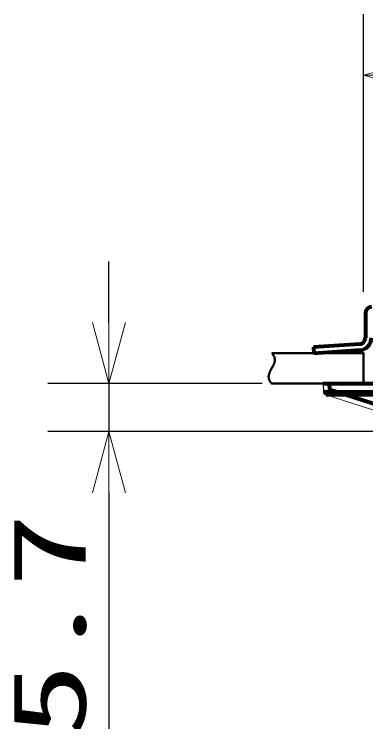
# Model space of a CAD drawing. Units: millimetres on the paper. Extents: x -400 to 400, y -280 to 280.
# Drawn here: x 303.09 to 314.57, y -35.42 to -12.27 of the extents above; entities that cross this region are included whole.
import ezdxf
from ezdxf.enums import TextEntityAlignment as Align

# ---------------------------------------------------------------- set-up
doc = ezdxf.new("R2010")
doc.units = ezdxf.units.MM
doc.layers.add('0-6_moji1', color=1, linetype='Continuous', lineweight=80)
doc.layers.add('0-7_waku', color=3, linetype='Continuous', lineweight=30)
doc.styles.add('ＭＳ ゴシック', font='')
doc.styles.get('ＭＳ ゴシック').set_extended_font_data('MS Gothic')

# ---------------------------------------------------------------- blocks, each defined once
blk = doc.blocks.new('_OPEN30')
at = {"layer": '0-7_waku', "color": 7, "lineweight": 20}
blk.add_line((0, 0), (-1, 0), dxfattribs=at)
blk.add_lwpolyline([(-1, 0.2679), (0, 0), (-1, -0.2679)], dxfattribs=at)

msp = doc.modelspace()

# ---------------------------------------------------------------- linework, layer by layer
at = {"layer": '0-6_moji1'}
for p, q in [((314.56, -22.05), (314.56, -22.25)), ((314.56, -22.25), (314.56, -22.863)), ((314.374, -23.063), (312.864, -23.168)), ((312.864, -23.168), (312.878, -23.368)), ((314.388, -23.262), (312.878, -23.368)), ((313.188, -24.359), (313.388, -24.359)), ((313.382, -24.359), (314.498, -24.359)), ((313.395, -24.561), (313.388, -24.359)), ((330.665, -24.64), (313.196, -24.64)), ((316.894, -25.685), (313.395, -24.561))]:
    msp.add_line(p, q, dxfattribs=at)
at = {"layer": '0-6_moji1', "color": 6, "lineweight": 50}
msp.add_line((314.5, -24.359), (311.5, -24.359), dxfattribs=at)
at = {"layer": '0-6_moji1', "color": 7, "lineweight": 20}
for p, q in [((313.196, -24.64), (313.182, -24.359)), ((313.198, -24.638), (313.188, -24.359)), ((316.97, -25.919), (313.266, -24.73)), ((316.97, -25.919), (313.267, -24.73))]:
    msp.add_line(p, q, dxfattribs=at)
at = {"layer": '0-6_moji1', "color": 6, "lineweight": 50}
for points in [[(311.5, -23.359), (311.517, -23.378), (311.533, -23.398), (311.546, -23.418), (311.559, -23.437), (311.569, -23.457), (311.579, -23.476), (311.586, -23.496), (311.592, -23.516), (311.597, -23.535), (311.599, -23.555), (311.601, -23.574), (311.601, -23.594), (311.6, -23.614), (311.597, -23.633), (311.593, -23.653), (311.588, -23.672), (311.582, -23.692), (311.574, -23.712), (311.566, -23.731), (311.557, -23.751), (311.548, -23.77), (311.538, -23.79), (311.527, -23.81), (311.517, -23.829), (311.506, -23.849), (311.494, -23.869), (311.483, -23.888), (311.473, -23.908), (311.462, -23.927), (311.452, -23.947), (311.443, -23.967), (311.434, -23.986), (311.426, -24.006), (311.418, -24.025), (311.412, -24.045), (311.407, -24.065), (311.403, -24.084), (311.4, -24.104), (311.399, -24.123)], [(314.5, -24.359), (314.5, -23.359), (311.5, -23.359)], [(311.399, -24.123), (311.399, -24.143), (311.401, -24.163), (311.403, -24.182), (311.408, -24.202), (311.414, -24.221), (311.421, -24.241), (311.431, -24.261), (311.441, -24.28), (311.454, -24.3), (311.467, -24.319), (311.483, -24.339), (311.5, -24.359)]]:
    msp.add_lwpolyline(points, dxfattribs=at)
at = {"layer": '0-6_moji1'}
for points in [[(313.182, -24.359), (315.567, -24.359), (315.709, -24.359)], [(331.734, -24.73), (330.604, -24.73), (313.266, -24.73)]]:
    msp.add_lwpolyline(points, dxfattribs=at)
for centre, radius, start, end in [((314.76, -22.05), 0.2, 90, 180), ((314.36, -22.863), 0.2, 274, 0), ((314.36, -22.863), 0.4, 274, 0)]:
    msp.add_arc(centre, radius, start, end, dxfattribs=at)
at = {"layer": '0-6_moji1', "color": 7, "lineweight": 20}
for centre, start in [((313.296, -24.635), 183), ((313.297, -24.635), 182)]:
    msp.add_arc(centre, 0.1, start, 252.2006, dxfattribs=at)
at = {"layer": '0-7_waku'}
for p, q in [((314.5, -21.359), (314.5, -12.273)), ((306.182, -22.359), (306.182, -20.359)), ((311.182, -24.359), (304.182, -24.359)), ((306.182, -24.359), (306.182, -25.929)), ((315.031, -25.929), (304.182, -25.929)), ((306.182, -27.929), (306.182, -38.191))]:
    msp.add_line(p, q, dxfattribs=at)

# ---------------------------------------------------------------- block references
at = {"layer": '0-7_waku', "xscale": 2, "yscale": 2}
for p, rotation in [((314.5, -14.273), 180), ((306.182, -24.359), 270), ((306.182, -25.929), 90)]:
    msp.add_blockref('_OPEN30', p, dxfattribs=dict(at, rotation=rotation))

# ---------------------------------------------------------------- texts
at = {"layer": '0-7_waku', "style": 'ＭＳ ゴシック', "width": 1.5}
msp.add_text('15.7', height=2.405, rotation=90, dxfattribs=at).set_placement((306.144, -38.405), align=Align.BOTTOM_LEFT)

doc.saveas('drawing.dxf')
